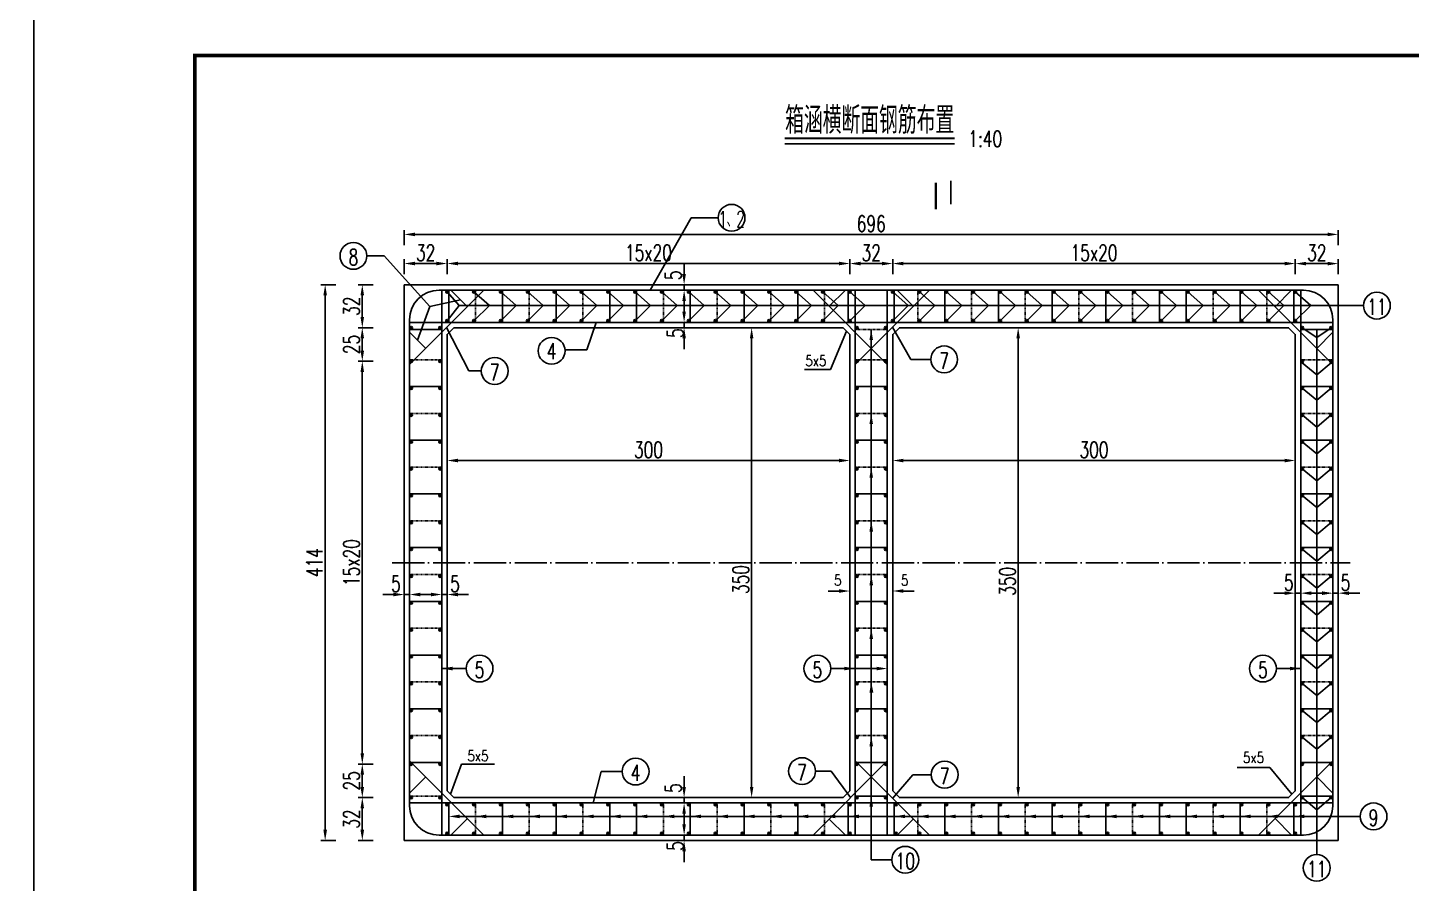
# Model space of a CAD drawing. Header units: millimetres. Extents: x -475 to 1205, y -1212 to 867.
# Drawn here: x 363.7 to 621.5, y 405.8 to 565.1 of the extents above; entities that cross this region are included whole.
import ezdxf
from ezdxf.enums import TextEntityAlignment as Align

# ---------------------------------------------------------------- set-up
doc = ezdxf.new("R2010")
doc.units = ezdxf.units.MM
doc.header["$LTSCALE"] = 0.25
doc.header["$PDMODE"] = 32
doc.header["$PDSIZE"] = 0.5
doc.linetypes.add('ACAD_ISO04W100', pattern=[30, 24, -3, 0, -3])
doc.linetypes.add('HIDDEN', pattern=[0.375, 0.25, -0.125])
for name, color, linetype in [('0_RED', 6, 'Continuous'), ('DIMENSION', 4, 'Continuous'), ('GANG_JIN', 6, 'Continuous'), ('中心线', 7, 'ACAD_ISO04W100'), ('图框', 7, 'Continuous'), ('文字', 7, 'Continuous'), ('标注', 4, 'Continuous'), ('钢筋', 6, 'Continuous')]:
    doc.layers.add(name, color=color, linetype=linetype)
doc.styles.get("Standard").update_dxf_attribs({"font": 'simplex1.shx', "width": 0.7, "bigfont": 'hztxt.shx'})
doc.styles.add('text', font='romans__.shx', dxfattribs={"width": 0.8, "bigfont": 'hztxt.shx'})
doc.dimstyles.new('STANDARD-40', dxfattribs={"dimscale": 0, "dimtxt": 3, "dimasz": 2, "dimexe": 0.8, "dimexo": 1, "dimgap": 0.5, "dimtad": 1, "dimdec": 0, "dimlfac": 4, "dimzin": 9, "dimdsep": 46, "dimtxsty": 'Standard', "dimcen": 0.5, "dimclrd": 256, "dimclre": 256, "dimclrt": 7, "dimadec": 0, "dimazin": 2, "dimtfac": 1, "dimtdec": 0, "dimtix": 1, "dimtmove": 2, "dimatfit": 3, "dimfxl": 0, "dimtolj": 1, "dimtzin": 0, "dimlwd": -1, "dimlwe": -1, "dimarcsym": 0})

# ---------------------------------------------------------------- blocks, each defined once
blk = doc.blocks.new('DIM')
blk.add_lwpolyline([(-1, -0.1, 0.2, 0, 0), (0, 0, 0, 0, 0)], format="xyseb")
blk = doc.blocks.new('*D312')
at = {"layer": 'Defpoints', "color": 0}
for p in [(516.85, 484.49), (441.85, 480.53), (516.85, 480.53)]:
    blk.add_point(p, dxfattribs=at)
at = {"layer": '标注'}
for p, q in [((441.85, 482.49), (441.85, 485.29)), ((516.85, 482.49), (516.85, 485.29)), ((443.85, 484.49), (514.85, 484.49))]:
    blk.add_line(p, q, dxfattribs=at)
for points in [[(443.85, 484.82), (443.85, 484.15), (441.85, 484.49)], [(514.85, 484.82), (514.85, 484.15), (516.85, 484.49)]]:
    blk.add_solid(points, dxfattribs=at)
at = {"layer": '标注', "color": 7, "insert": (479.35, 486.49), "char_height": 3, "attachment_point": 5}
blk.add_mtext('\\A1;300', dxfattribs=at)
blk = doc.blocks.new('*D313')
at = {"layer": 'Defpoints', "color": 0}
for p in [(500.81, 509.22), (498.57, 421.72), (500.81, 421.72)]:
    blk.add_point(p, dxfattribs=at)
at = {"layer": '标注'}
for p, q in [((499.81, 509.22), (497.77, 509.22)), ((498.57, 507.22), (498.57, 423.72)), ((499.81, 421.72), (497.77, 421.72))]:
    blk.add_line(p, q, dxfattribs=at)
for points in [[(498.24, 507.22), (498.9, 507.22), (498.57, 509.22)], [(498.24, 423.72), (498.9, 423.72), (498.57, 421.72)]]:
    blk.add_solid(points, dxfattribs=at)
at = {"layer": '标注', "color": 7, "insert": (496.57, 462.32), "char_height": 3, "attachment_point": 5, "rotation": 90}
blk.add_mtext('\\A1;350', dxfattribs=at)
blk = doc.blocks.new('*D314')
at = {"layer": 'Defpoints', "color": 0}
for p in [(433.85, 521.17), (433.85, 499.92), (441.85, 499.92)]:
    blk.add_point(p, dxfattribs=at)
at = {"layer": '标注'}
for p, q in [((433.85, 519.17), (433.85, 521.97)), ((439.85, 521.17), (435.85, 521.17)), ((441.85, 519.17), (441.85, 521.97))]:
    blk.add_line(p, q, dxfattribs=at)
for points in [[(435.85, 521.51), (435.85, 520.84), (433.85, 521.17)], [(439.85, 521.51), (439.85, 520.84), (441.85, 521.17)]]:
    blk.add_solid(points, dxfattribs=at)
at = {"layer": '标注', "color": 7, "insert": (437.85, 523.17), "char_height": 3, "attachment_point": 5}
blk.add_mtext('\\A1;32', dxfattribs=at)
blk = doc.blocks.new('*D315')
at = {"layer": 'Defpoints', "color": 0}
for p in [(516.85, 521.17), (441.85, 499.42), (516.85, 499.42)]:
    blk.add_point(p, dxfattribs=at)
at = {"layer": '标注'}
for p, q in [((441.85, 519.17), (441.85, 521.97)), ((443.85, 521.17), (514.85, 521.17)), ((516.85, 519.17), (516.85, 521.97))]:
    blk.add_line(p, q, dxfattribs=at)
for points in [[(443.85, 521.51), (443.85, 520.84), (441.85, 521.17)], [(514.85, 521.51), (514.85, 520.84), (516.85, 521.17)]]:
    blk.add_solid(points, dxfattribs=at)
at = {"layer": '标注', "color": 7, "insert": (479.35, 523.17), "char_height": 3, "attachment_point": 5}
blk.add_mtext('\\A1;15x20', dxfattribs=at)
blk = doc.blocks.new('*D316')
at = {"layer": 'Defpoints', "color": 0}
for p in [(524.85, 521.17), (516.85, 496.52), (524.85, 496.52)]:
    blk.add_point(p, dxfattribs=at)
at = {"layer": '标注'}
for p, q in [((516.85, 519.17), (516.85, 521.97)), ((518.85, 521.17), (522.85, 521.17)), ((524.85, 519.17), (524.85, 521.97))]:
    blk.add_line(p, q, dxfattribs=at)
for points in [[(518.85, 521.5), (518.85, 520.83), (516.85, 521.17)], [(522.85, 521.5), (522.85, 520.83), (524.85, 521.17)]]:
    blk.add_solid(points, dxfattribs=at)
at = {"layer": '标注', "color": 7, "insert": (520.85, 523.17), "char_height": 3, "attachment_point": 5}
blk.add_mtext('\\A1;32', dxfattribs=at)
blk = doc.blocks.new('*D317')
at = {"layer": 'Defpoints', "color": 0}
for p in [(599.85, 521.17), (524.85, 494.54), (599.85, 494.54)]:
    blk.add_point(p, dxfattribs=at)
at = {"layer": '标注'}
for p, q in [((524.85, 519.17), (524.85, 521.97)), ((526.85, 521.17), (597.85, 521.17)), ((599.85, 519.17), (599.85, 521.97))]:
    blk.add_line(p, q, dxfattribs=at)
for points in [[(526.85, 521.5), (526.85, 520.83), (524.85, 521.17)], [(597.85, 521.5), (597.85, 520.83), (599.85, 521.17)]]:
    blk.add_solid(points, dxfattribs=at)
at = {"layer": '标注', "color": 7, "insert": (562.35, 523.17), "char_height": 3, "attachment_point": 5}
blk.add_mtext('\\A1;15x20', dxfattribs=at)
blk = doc.blocks.new('*D318')
at = {"layer": 'Defpoints', "color": 0}
for p in [(607.85, 521.16), (599.85, 494.07), (607.85, 494.07)]:
    blk.add_point(p, dxfattribs=at)
at = {"layer": '标注'}
for p, q in [((599.85, 519.16), (599.85, 521.96)), ((601.85, 521.16), (605.85, 521.16)), ((607.85, 519.16), (607.85, 521.96))]:
    blk.add_line(p, q, dxfattribs=at)
for points in [[(601.85, 521.49), (601.85, 520.82), (599.85, 521.16)], [(605.85, 521.49), (605.85, 520.82), (607.85, 521.16)]]:
    blk.add_solid(points, dxfattribs=at)
at = {"layer": '标注', "color": 7, "insert": (603.85, 523.16), "char_height": 3, "attachment_point": 5}
blk.add_mtext('\\A1;32', dxfattribs=at)
blk = doc.blocks.new('*D319')
at = {"layer": 'Defpoints', "color": 0}
for p in [(433.85, 526.59), (433.85, 510.64), (607.85, 510.64)]:
    blk.add_point(p, dxfattribs=at)
at = {"layer": '标注'}
for p, q in [((433.85, 524.59), (433.85, 527.39)), ((605.85, 526.59), (435.85, 526.59)), ((607.85, 524.59), (607.85, 527.39))]:
    blk.add_line(p, q, dxfattribs=at)
for points in [[(435.85, 526.93), (435.85, 526.26), (433.85, 526.59)], [(605.85, 526.93), (605.85, 526.26), (607.85, 526.59)]]:
    blk.add_solid(points, dxfattribs=at)
at = {"layer": '标注', "color": 7, "insert": (520.85, 528.59), "char_height": 3, "attachment_point": 5}
blk.add_mtext('\\A1;696', dxfattribs=at)
blk = doc.blocks.new('*D320')
at = {"layer": 'Defpoints', "color": 0}
for p in [(452.43, 517.22), (426.04, 509.22), (452.43, 509.22)]:
    blk.add_point(p, dxfattribs=at)
at = {"layer": '标注'}
for p, q in [((428.04, 517.22), (425.24, 517.22)), ((426.04, 515.22), (426.04, 511.22)), ((428.04, 509.22), (425.24, 509.22))]:
    blk.add_line(p, q, dxfattribs=at)
for points in [[(425.7, 515.22), (426.37, 515.22), (426.04, 517.22)], [(425.7, 511.22), (426.37, 511.22), (426.04, 509.22)]]:
    blk.add_solid(points, dxfattribs=at)
at = {"layer": '标注', "color": 7, "insert": (424.04, 513.22), "char_height": 3, "attachment_point": 5, "rotation": 90}
blk.add_mtext('\\A1;32', dxfattribs=at)
blk = doc.blocks.new('*D321')
at = {"layer": 'Defpoints', "color": 0}
for p in [(440.55, 502.97), (426.04, 427.97), (440.55, 427.97)]:
    blk.add_point(p, dxfattribs=at)
at = {"layer": '标注'}
for p, q in [((428.04, 502.97), (425.24, 502.97)), ((426.04, 500.97), (426.04, 429.97)), ((428.04, 427.97), (425.24, 427.97))]:
    blk.add_line(p, q, dxfattribs=at)
for points in [[(425.7, 500.97), (426.37, 500.97), (426.04, 502.97)], [(425.7, 429.97), (426.37, 429.97), (426.04, 427.97)]]:
    blk.add_solid(points, dxfattribs=at)
at = {"layer": '标注', "color": 7, "insert": (424.04, 465.47), "char_height": 3, "attachment_point": 5, "rotation": 90}
blk.add_mtext('\\A1;15x20', dxfattribs=at)
blk = doc.blocks.new('*D322')
at = {"layer": 'Defpoints', "color": 0}
for p in [(456.48, 421.72), (426.04, 413.72), (456.48, 413.72)]:
    blk.add_point(p, dxfattribs=at)
at = {"layer": '标注'}
for p, q in [((428.04, 421.72), (425.24, 421.72)), ((426.04, 419.72), (426.04, 415.72)), ((428.04, 413.72), (425.24, 413.72))]:
    blk.add_line(p, q, dxfattribs=at)
for points in [[(425.7, 419.72), (426.37, 419.72), (426.04, 421.72)], [(425.7, 415.72), (426.37, 415.72), (426.04, 413.72)]]:
    blk.add_solid(points, dxfattribs=at)
at = {"layer": '标注', "color": 7, "insert": (424.04, 417.72), "char_height": 3, "attachment_point": 5, "rotation": 90}
blk.add_mtext('\\A1;32', dxfattribs=at)
blk = doc.blocks.new('*D323')
at = {"layer": 'Defpoints', "color": 0}
for p in [(452.73, 517.22), (419.12, 413.72), (452.73, 413.72)]:
    blk.add_point(p, dxfattribs=at)
at = {"layer": '标注'}
for p, q in [((421.12, 517.22), (418.32, 517.22)), ((419.12, 515.22), (419.12, 415.72)), ((421.12, 413.72), (418.32, 413.72))]:
    blk.add_line(p, q, dxfattribs=at)
for points in [[(418.79, 515.22), (419.46, 515.22), (419.12, 517.22)], [(418.79, 415.72), (419.46, 415.72), (419.12, 413.72)]]:
    blk.add_solid(points, dxfattribs=at)
at = {"layer": '标注', "color": 7, "insert": (417.12, 465.47), "char_height": 3, "attachment_point": 5, "rotation": 90}
blk.add_mtext('\\A1;414', dxfattribs=at)
blk = doc.blocks.new('*D298')
at = {"layer": 'Defpoints', "color": 0}
for p in [(524.85, 484.49), (524.85, 478.32), (599.85, 478.32)]:
    blk.add_point(p, dxfattribs=at)
at = {"layer": '标注'}
for p, q in [((524.85, 482.49), (524.85, 485.29)), ((599.85, 482.49), (599.85, 485.29)), ((597.85, 484.49), (526.85, 484.49))]:
    blk.add_line(p, q, dxfattribs=at)
for points in [[(526.85, 484.82), (526.85, 484.15), (524.85, 484.49)], [(597.85, 484.82), (597.85, 484.15), (599.85, 484.49)]]:
    blk.add_solid(points, dxfattribs=at)
at = {"layer": '标注', "color": 7, "insert": (562.35, 486.49), "char_height": 3, "attachment_point": 5}
blk.add_mtext('\\A1;300', dxfattribs=at)
blk = doc.blocks.new('*D299')
at = {"layer": 'Defpoints', "color": 0}
for p in [(545.99, 509.22), (545.99, 421.72), (548.22, 421.72)]:
    blk.add_point(p, dxfattribs=at)
at = {"layer": '标注'}
for p, q in [((546.99, 509.22), (549.02, 509.22)), ((548.22, 507.22), (548.22, 423.72)), ((546.99, 421.72), (549.02, 421.72))]:
    blk.add_line(p, q, dxfattribs=at)
for points in [[(547.89, 507.22), (548.56, 507.22), (548.22, 509.22)], [(547.89, 423.72), (548.56, 423.72), (548.22, 421.72)]]:
    blk.add_solid(points, dxfattribs=at)
at = {"layer": '标注', "color": 7, "insert": (546.22, 462), "char_height": 3, "attachment_point": 5, "rotation": 90}
blk.add_mtext('\\A1;350', dxfattribs=at)
blk = doc.blocks.new('A$C51EB6E2B')
at = {"layer": 'GANG_JIN'}
for p, q in [((-6.84, 8.25), (7, -5.59)), ((-0.81, 8.25), (-3.82, 5.24)), ((14.84, 8.25), (1, -5.59)), ((8.81, 8.25), (11.82, 5.24))]:
    blk.add_line(p, q, dxfattribs=at)
blk = doc.blocks.new('A$C4AC071CF')
at = {"layer": 'GANG_JIN'}
for p, q in [((14.84, 1), (1, 14.84)), ((1, 8.84), (4, 11.84)), ((8.68, 1), (11.76, 4.08))]:
    blk.add_line(p, q, dxfattribs=at)
blk = doc.blocks.new('A$C568F3C3D')
at = {"layer": 'GANG_JIN'}
for p, q in [((7, 5.59), (-6.84, -8.25)), ((1, 5.59), (14.84, -8.25)), ((-0.81, -8.25), (-3.82, -5.24)), ((8.81, -8.25), (11.82, -5.24))]:
    blk.add_line(p, q, dxfattribs=at)
blk = doc.blocks.new('*D335')
at = {"layer": 'Defpoints', "color": 0}
for p in [(435.15, 509.22), (426.04, 502.97), (440.55, 502.97)]:
    blk.add_point(p, dxfattribs=at)
at = {"layer": '标注'}
for p, q in [((428.04, 509.22), (425.24, 509.22)), ((426.04, 507.22), (426.04, 504.97)), ((428.04, 502.97), (425.24, 502.97))]:
    blk.add_line(p, q, dxfattribs=at)
for points in [[(425.7, 507.22), (426.37, 507.22), (426.04, 509.22)], [(425.7, 504.97), (426.37, 504.97), (426.04, 502.97)]]:
    blk.add_solid(points, dxfattribs=at)
at = {"layer": '标注', "color": 7, "insert": (424.04, 506.09), "char_height": 3, "attachment_point": 5, "rotation": 90}
blk.add_mtext('\\A1;25', dxfattribs=at)
blk = doc.blocks.new('*D336')
at = {"layer": 'Defpoints', "color": 0}
for p in [(435.15, 427.97), (426.04, 421.72), (435.15, 421.72)]:
    blk.add_point(p, dxfattribs=at)
at = {"layer": '标注'}
for p, q in [((428.04, 427.97), (425.24, 427.97)), ((426.04, 425.97), (426.04, 423.72)), ((428.04, 421.72), (425.24, 421.72))]:
    blk.add_line(p, q, dxfattribs=at)
for points in [[(425.7, 425.97), (426.37, 425.97), (426.04, 427.97)], [(425.7, 423.72), (426.37, 423.72), (426.04, 421.72)]]:
    blk.add_solid(points, dxfattribs=at)
at = {"layer": '标注', "color": 7, "insert": (424.04, 424.84), "char_height": 3, "attachment_point": 5, "rotation": 90}
blk.add_mtext('\\A1;25', dxfattribs=at)
blk = doc.blocks.new('A$C4E7F3517')
at = {"layer": 'GANG_JIN'}
blk.add_line((8.68, -1), (11.76, -4.08), dxfattribs=at)
at = {"layer": '钢筋'}
for p, q in [((1, -14.84), (14.84, -1)), ((1, -8.84), (4, -11.84))]:
    blk.add_line(p, q, dxfattribs=at)
blk = doc.blocks.new('series')
at = {"width": 0.75}
for tag, height, p in [('页码', 4, (-35, -19)), ('图名', 5, (-220, -282)), ('图号', 5, (-20, -282))]:
    blk.add_attdef(tag, text='', height=height, dxfattribs=at).set_placement(p, align=Align.MIDDLE_CENTER)
blk = doc.blocks.new('*D693')
at = {"layer": 'Defpoints', "color": 0}
for p in [(485.99, 516.22), (487.05, 517.22), (487.05, 516.22)]:
    blk.add_point(p, dxfattribs=at)
at = {"layer": '标注'}
for p, q in [((485.99, 519.22), (485.99, 521.22)), ((486.05, 517.22), (485.19, 517.22)), ((486.05, 516.22), (485.19, 516.22)), ((485.99, 517.22), (485.99, 516.22)), ((485.99, 514.22), (485.99, 512.22))]:
    blk.add_line(p, q, dxfattribs=at)
for points in [[(485.66, 519.22), (486.32, 519.22), (485.99, 517.22)], [(485.66, 514.22), (486.32, 514.22), (485.99, 516.22)]]:
    blk.add_solid(points, dxfattribs=at)
at = {"layer": '标注', "color": 7, "insert": (483.99, 518.97), "char_height": 3, "attachment_point": 5, "rotation": 90}
blk.add_mtext('\\A1;5', dxfattribs=at)
blk = doc.blocks.new('*D694')
at = {"layer": 'Defpoints', "color": 0}
for p in [(485.99, 509.22), (487.05, 509.22), (487.82, 510.22)]:
    blk.add_point(p, dxfattribs=at)
at = {"layer": '标注'}
for p, q in [((485.99, 512.22), (485.99, 514.22)), ((486.82, 510.22), (485.19, 510.22)), ((486.05, 509.22), (485.19, 509.22)), ((485.99, 510.22), (485.99, 509.22)), ((485.99, 507.22), (485.99, 505.22))]:
    blk.add_line(p, q, dxfattribs=at)
for points in [[(485.66, 512.22), (486.32, 512.22), (485.99, 510.22)], [(485.66, 507.22), (486.32, 507.22), (485.99, 509.22)]]:
    blk.add_solid(points, dxfattribs=at)
at = {"layer": '标注', "color": 7, "insert": (484.36, 508.2), "char_height": 3, "attachment_point": 5, "rotation": 90}
blk.add_mtext('\\A1;5', dxfattribs=at)
blk = doc.blocks.new('*D697')
at = {"layer": 'Defpoints', "color": 0}
for p in [(433.85, 459.77), (433.85, 459.53), (434.85, 459.77)]:
    blk.add_point(p, dxfattribs=at)
at = {"layer": '标注'}
for p, q in [((431.85, 459.53), (429.85, 459.53)), ((433.85, 459.53), (433.85, 458.73)), ((434.85, 459.53), (433.85, 459.53)), ((434.85, 459.53), (434.85, 458.73)), ((436.85, 459.53), (438.85, 459.53))]:
    blk.add_line(p, q, dxfattribs=at)
for points in [[(431.85, 459.87), (431.85, 459.2), (433.85, 459.53)], [(436.85, 459.87), (436.85, 459.2), (434.85, 459.53)]]:
    blk.add_solid(points, dxfattribs=at)
at = {"layer": '标注', "color": 7, "insert": (432.3, 461.53), "char_height": 3, "attachment_point": 5}
blk.add_mtext('\\A1;5', dxfattribs=at)
blk = doc.blocks.new('*D698')
at = {"layer": 'Defpoints', "color": 0}
for p in [(440.85, 459.53), (441.85, 459.53), (441.85, 459.53)]:
    blk.add_point(p, dxfattribs=at)
at = {"layer": '标注'}
for p, q in [((438.85, 459.53), (436.85, 459.53)), ((440.85, 459.53), (440.85, 460.33)), ((440.85, 459.53), (441.85, 459.53)), ((441.85, 459.53), (441.85, 460.33)), ((443.85, 459.53), (445.85, 459.53))]:
    blk.add_line(p, q, dxfattribs=at)
for points in [[(438.85, 459.87), (438.85, 459.2), (440.85, 459.53)], [(443.85, 459.87), (443.85, 459.2), (441.85, 459.53)]]:
    blk.add_solid(points, dxfattribs=at)
at = {"layer": '标注', "color": 7, "insert": (443.3, 461.53), "char_height": 3, "attachment_point": 5}
blk.add_mtext('\\A1;5', dxfattribs=at)
blk = doc.blocks.new('*D699')
at = {"layer": 'Defpoints', "color": 0}
for p in [(599.85, 459.79), (599.85, 459.53), (600.85, 459.53)]:
    blk.add_point(p, dxfattribs=at)
at = {"layer": '标注'}
for p, q in [((597.85, 459.79), (595.85, 459.79)), ((599.85, 459.79), (599.85, 460.59)), ((600.85, 459.79), (599.85, 459.79)), ((600.85, 459.79), (600.85, 460.59)), ((602.85, 459.79), (604.85, 459.79))]:
    blk.add_line(p, q, dxfattribs=at)
for points in [[(597.85, 460.12), (597.85, 459.45), (599.85, 459.79)], [(602.85, 460.12), (602.85, 459.45), (600.85, 459.79)]]:
    blk.add_solid(points, dxfattribs=at)
at = {"layer": '标注', "color": 7, "insert": (598.63, 461.79), "char_height": 3, "attachment_point": 5}
blk.add_mtext('\\A1;5', dxfattribs=at)
blk = doc.blocks.new('*D700')
at = {"layer": 'Defpoints', "color": 0}
for p in [(606.85, 459.79), (607.85, 459.79), (607.85, 459.79)]:
    blk.add_point(p, dxfattribs=at)
at = {"layer": '标注'}
for p, q in [((604.85, 459.79), (602.85, 459.79)), ((606.85, 459.79), (606.85, 460.59)), ((606.85, 459.79), (607.85, 459.79)), ((607.85, 459.79), (607.85, 460.59)), ((609.85, 459.79), (611.85, 459.79))]:
    blk.add_line(p, q, dxfattribs=at)
for points in [[(604.85, 460.12), (604.85, 459.45), (606.85, 459.79)], [(609.85, 460.12), (609.85, 459.45), (607.85, 459.79)]]:
    blk.add_solid(points, dxfattribs=at)
at = {"layer": '标注', "color": 7, "insert": (609.2, 461.79), "char_height": 3, "attachment_point": 5}
blk.add_mtext('\\A1;5', dxfattribs=at)
blk = doc.blocks.new('*D695')
at = {"layer": 'Defpoints', "color": 0}
for p in [(485.99, 420.72), (487.05, 421.72), (487.05, 420.72)]:
    blk.add_point(p, dxfattribs=at)
at = {"layer": '标注'}
for p, q in [((485.99, 423.72), (485.99, 425.72)), ((486.05, 421.72), (485.19, 421.72)), ((486.05, 420.72), (485.19, 420.72)), ((485.99, 421.72), (485.99, 420.72)), ((485.99, 418.72), (485.99, 416.72))]:
    blk.add_line(p, q, dxfattribs=at)
for points in [[(485.66, 423.72), (486.32, 423.72), (485.99, 421.72)], [(485.66, 418.72), (486.32, 418.72), (485.99, 420.72)]]:
    blk.add_solid(points, dxfattribs=at)
at = {"layer": '标注', "color": 7, "insert": (483.99, 423.47), "char_height": 3, "attachment_point": 5, "rotation": 90}
blk.add_mtext('\\A1;5', dxfattribs=at)
blk = doc.blocks.new('*D696')
at = {"layer": 'Defpoints', "color": 0}
for p in [(485.99, 413.72), (487.05, 413.72), (487.82, 414.72)]:
    blk.add_point(p, dxfattribs=at)
at = {"layer": '标注'}
for p, q in [((485.99, 416.72), (485.99, 418.72)), ((486.82, 414.72), (485.19, 414.72)), ((486.05, 413.72), (485.19, 413.72)), ((485.99, 414.72), (485.99, 413.72)), ((485.99, 411.72), (485.99, 409.72))]:
    blk.add_line(p, q, dxfattribs=at)
for points in [[(485.66, 416.72), (486.32, 416.72), (485.99, 414.72)], [(485.66, 411.72), (486.32, 411.72), (485.99, 413.72)]]:
    blk.add_solid(points, dxfattribs=at)
at = {"layer": '标注', "color": 7, "insert": (484.36, 412.7), "char_height": 3, "attachment_point": 5, "rotation": 90}
blk.add_mtext('\\A1;5', dxfattribs=at)
blk = doc.blocks.new('123')
at = {"layer": '图框', "color": 2}
blk.add_lwpolyline([(370.03, 635.68), (370.03, 932.68), (-49.97, 932.68), (-49.97, 635.68)], close=True, dxfattribs=at)

msp = doc.modelspace()

# ---------------------------------------------------------------- linework, layer by layer
for p, q in [((433.847, 517.217), (607.847, 517.217)), ((433.847, 413.717), (433.847, 517.217)), ((607.847, 517.217), (607.847, 413.717)), ((607.847, 413.717), (433.847, 413.717))]:
    msp.add_line(p, q)
at = {"const_width": 0.7}
msp.add_lwpolyline([(774.834, 559.915), (394.834, 559.915), (394.834, 282.915), (774.834, 282.915), (774.834, 559.915)], dxfattribs=at)
for points in [[(441.847, 422.967), (441.847, 507.967), (443.097, 509.217), (515.597, 509.217), (516.847, 507.967), (516.847, 422.967), (515.597, 421.717), (443.097, 421.717)], [(524.847, 422.967), (524.847, 507.967), (526.097, 509.217), (598.597, 509.217), (599.847, 507.967), (599.847, 422.967), (598.597, 421.717), (526.097, 421.717)]]:
    msp.add_lwpolyline(points, close=True)
at = {"layer": '0_RED'}
for p in [(441.847, 515.917), (446.847, 515.917), (451.847, 515.917), (456.847, 515.917), (461.847, 515.917), (466.847, 515.917), (471.847, 515.917), (476.847, 515.917), (476.847, 515.917), (481.847, 515.917), (486.847, 515.917), (491.847, 515.917), (496.847, 515.917), (501.847, 515.917), (506.847, 515.917), (511.847, 515.917), (516.847, 515.917), (524.847, 515.917), (529.847, 515.917), (534.847, 515.917), (539.847, 515.917), (544.847, 515.917), (549.847, 515.917), (554.847, 515.917), (559.847, 515.917), (564.847, 515.917), (569.847, 515.917), (574.847, 515.917), (579.847, 515.917), (579.847, 515.917), (584.847, 515.917), (589.847, 515.917), (594.847, 515.917), (599.847, 515.917), (441.847, 510.517), (446.847, 510.517), (451.847, 510.517), (456.847, 510.517), (461.847, 510.517), (466.847, 510.517), (471.847, 510.517), (476.847, 510.517), (476.847, 510.517), (481.847, 510.517), (486.847, 510.517), (491.847, 510.517), (496.847, 510.517), (501.847, 510.517), (506.847, 510.517), (511.847, 510.517), (516.847, 510.517), (524.847, 510.517), (529.847, 510.517), (534.847, 510.517), (539.847, 510.517), (544.847, 510.517), (549.847, 510.517), (554.847, 510.517), (559.847, 510.517), (564.847, 510.517), (569.847, 510.517), (574.847, 510.517), (579.847, 510.517), (579.847, 510.517), (584.847, 510.517), (589.847, 510.517), (594.847, 510.517), (599.847, 510.517), (435.147, 509.217), (440.547, 509.217), (518.147, 509.217), (523.547, 509.217), (601.147, 509.217), (606.547, 509.217), (435.147, 502.967), (440.547, 502.967), (518.147, 502.967), (523.547, 502.967), (601.147, 502.967), (606.547, 502.967), (435.147, 497.967), (440.547, 497.967), (518.147, 497.967), (523.547, 497.967), (601.147, 497.967), (606.547, 497.967), (435.147, 492.967), (440.547, 492.967), (518.147, 492.967), (523.547, 492.967), (601.147, 492.967), (606.547, 492.967), (435.147, 487.967), (440.547, 487.967), (518.147, 487.967), (523.547, 487.967), (601.147, 487.967), (606.547, 487.967), (435.147, 482.967), (440.547, 482.967), (518.147, 482.967), (523.547, 482.967), (601.147, 482.967), (606.547, 482.967), (435.147, 477.967), (440.547, 477.967), (518.147, 477.967), (523.547, 477.967), (601.147, 477.967), (606.547, 477.967), (435.147, 472.967), (440.547, 472.967), (518.147, 472.967), (523.547, 472.967), (601.147, 472.967), (606.547, 472.967), (435.147, 467.967), (440.547, 467.967), (518.147, 467.967), (523.547, 467.967), (601.147, 467.967), (606.547, 467.967), (435.147, 462.967), (440.547, 462.967), (518.147, 462.967), (523.547, 462.967), (601.147, 462.967), (606.547, 462.967), (435.147, 457.967), (440.547, 457.967), (518.147, 457.967), (523.547, 457.967), (601.147, 457.967), (606.547, 457.967), (435.147, 452.967), (440.547, 452.967), (518.147, 452.967), (523.547, 452.967), (601.147, 452.967), (606.547, 452.967), (435.147, 447.967), (440.547, 447.967), (518.147, 447.967), (523.547, 447.967), (601.147, 447.967), (606.547, 447.967), (435.147, 442.967), (440.547, 442.967), (518.147, 442.967), (523.547, 442.967), (601.147, 442.967), (606.547, 442.967), (435.147, 437.967), (440.547, 437.967), (518.147, 437.967), (523.547, 437.967), (601.147, 437.967), (606.547, 437.967), (435.147, 432.967), (440.547, 432.967), (518.147, 432.967), (523.547, 432.967), (601.147, 432.967), (606.547, 432.967), (435.147, 427.967), (440.547, 427.967), (518.147, 427.967), (523.547, 427.967), (601.147, 427.967), (606.547, 427.967), (435.147, 421.717), (435.147, 421.717), (440.547, 421.717), (440.547, 421.717), (441.847, 420.417), (446.847, 420.417), (451.847, 420.417), (456.847, 420.417), (461.847, 420.417), (466.847, 420.417), (471.847, 420.417), (476.847, 420.417), (476.847, 420.417), (481.847, 420.417), (486.847, 420.417), (491.847, 420.417), (496.847, 420.417), (501.847, 420.417), (506.847, 420.417), (511.847, 420.417), (516.847, 420.417), (518.147, 421.717), (518.147, 421.717), (523.547, 421.717), (523.547, 421.717), (525.447, 420.417), (529.847, 420.417), (534.847, 420.417), (539.847, 420.417), (544.847, 420.417), (549.847, 420.417), (554.847, 420.417), (559.847, 420.417), (564.847, 420.417), (569.847, 420.417), (574.847, 420.417), (579.847, 420.417), (579.847, 420.417), (584.847, 420.417), (589.847, 420.417), (594.847, 420.417), (599.847, 420.417), (601.147, 421.717), (601.147, 421.717), (606.547, 421.717), (606.547, 421.717), (441.847, 415.017), (446.847, 415.017), (451.847, 415.017), (456.847, 415.017), (461.847, 415.017), (466.847, 415.017), (471.847, 415.017), (476.847, 415.017), (476.847, 415.017), (481.847, 415.017), (486.847, 415.017), (491.847, 415.017), (496.847, 415.017), (501.847, 415.017), (506.847, 415.017), (511.847, 415.017), (516.847, 415.017), (525.447, 415.017), (529.847, 415.017), (534.847, 415.017), (539.847, 415.017), (544.847, 415.017), (549.847, 415.017), (554.847, 415.017), (559.847, 415.017), (564.847, 415.017), (569.847, 415.017), (574.847, 415.017), (579.847, 415.017), (579.847, 415.017), (584.847, 415.017), (589.847, 415.017), (594.847, 415.017), (599.847, 415.017)]:
    msp.add_point(p, dxfattribs=at)
at = {"layer": 'DIMENSION'}
for p, q in [((479.647, 516.217), (487.333, 529.687)), ((487.333, 529.687), (492.33, 529.687)), ((430.143, 522.602), (426.886, 522.602)), ((438.629, 513.14), (430.143, 522.602)), ((441.847, 515.917), (444.059, 513.342)), ((446.847, 515.917), (449.712, 513.342)), ((451.847, 515.917), (454.712, 513.342)), ((456.847, 515.917), (459.712, 513.342)), ((461.847, 515.917), (464.712, 513.342)), ((466.847, 515.917), (469.712, 513.342)), ((471.847, 515.917), (474.712, 513.342)), ((476.847, 515.917), (479.712, 513.342)), ((481.847, 515.917), (484.712, 513.342)), ((486.847, 515.917), (489.712, 513.342)), ((491.847, 515.917), (494.712, 513.342)), ((496.847, 515.917), (499.712, 513.342)), ((501.847, 515.917), (504.712, 513.342)), ((506.847, 515.917), (509.712, 513.342)), ((511.847, 515.917), (514.712, 513.342)), ((516.847, 515.917), (519.712, 513.342)), ((524.847, 515.917), (527.712, 513.342)), ((529.847, 515.917), (532.712, 513.342)), ((534.847, 515.917), (537.712, 513.342)), ((539.847, 515.917), (542.712, 513.342)), ((544.847, 515.917), (547.712, 513.342)), ((549.847, 515.917), (552.712, 513.342)), ((554.847, 515.917), (557.712, 513.342)), ((559.847, 515.917), (562.712, 513.342)), ((564.847, 515.917), (567.712, 513.342)), ((569.847, 515.917), (572.712, 513.342)), ((574.847, 515.917), (577.712, 513.342)), ((579.847, 515.917), (582.712, 513.342)), ((584.847, 515.917), (587.712, 513.342)), ((589.847, 515.917), (592.712, 513.342)), ((594.847, 515.917), (597.712, 513.342)), ((599.847, 515.917), (602.712, 513.342)), ((436.347, 506.881), (438.629, 513.14)), ((438.629, 513.14), (444.303, 514.437)), ((444.059, 513.342), (441.847, 510.517)), ((444.059, 513.342), (612.544, 513.342)), ((449.712, 513.342), (446.847, 510.517)), ((454.712, 513.342), (451.847, 510.517)), ((459.712, 513.342), (456.847, 510.517)), ((464.712, 513.342), (461.847, 510.517)), ((469.712, 513.342), (466.847, 510.517)), ((474.712, 513.342), (471.847, 510.517)), ((479.712, 513.342), (476.847, 510.517)), ((484.712, 513.342), (481.847, 510.517)), ((489.712, 513.342), (486.847, 510.517)), ((494.712, 513.342), (491.847, 510.517)), ((499.712, 513.342), (496.847, 510.517)), ((504.712, 513.342), (501.847, 510.517)), ((509.712, 513.342), (506.847, 510.517)), ((514.712, 513.342), (511.847, 510.517)), ((519.712, 513.342), (516.847, 510.517)), ((527.712, 513.342), (524.847, 510.517)), ((532.712, 513.342), (529.847, 510.517)), ((537.712, 513.342), (534.847, 510.517)), ((542.712, 513.342), (539.847, 510.517)), ((547.712, 513.342), (544.847, 510.517)), ((552.712, 513.342), (549.847, 510.517)), ((557.712, 513.342), (554.847, 510.517)), ((562.712, 513.342), (559.847, 510.517)), ((567.712, 513.342), (564.847, 510.517)), ((572.712, 513.342), (569.847, 510.517)), ((577.712, 513.342), (574.847, 510.517)), ((582.712, 513.342), (579.847, 510.517)), ((587.712, 513.342), (584.847, 510.517)), ((592.712, 513.342), (589.847, 510.517)), ((597.712, 513.342), (594.847, 510.517)), ((602.712, 513.342), (599.847, 510.517)), ((441.708, 509.242), (445.861, 501.16)), ((469.597, 510.217), (467.888, 505.103)), ((516.222, 508.592), (513.256, 501.448)), ((520.847, 508.917), (520.847, 410.139)), ((524.796, 509.33), (528.213, 503.317)), ((601.147, 509.217), (603.832, 507.406)), ((606.547, 509.217), (603.832, 507.406)), ((603.832, 508.917), (603.832, 411.139)), ((467.888, 505.103), (463.806, 505.103)), ((528.213, 503.317), (531.933, 503.317)), ((601.147, 502.667), (603.832, 500.418)), ((606.547, 502.667), (603.832, 500.418)), ((445.861, 501.16), (448.207, 501.16)), ((601.147, 497.967), (603.832, 495.718)), ((606.547, 497.967), (603.832, 495.718)), ((601.147, 492.967), (603.832, 490.718)), ((606.547, 492.967), (603.832, 490.718)), ((601.147, 487.967), (603.832, 485.718)), ((606.547, 487.967), (603.832, 485.718)), ((601.147, 482.967), (603.832, 480.718)), ((606.547, 482.967), (603.832, 480.718)), ((601.147, 477.967), (603.832, 475.718)), ((606.547, 477.967), (603.832, 475.718)), ((601.147, 472.967), (603.832, 470.718)), ((606.547, 472.967), (603.832, 470.718)), ((601.147, 467.967), (603.832, 465.718)), ((606.547, 467.967), (603.832, 465.718)), ((601.147, 462.967), (603.832, 460.718)), ((606.547, 462.967), (603.832, 460.718)), ((514.847, 460.188), (512.847, 460.188)), ((526.847, 460.188), (528.847, 460.188)), ((601.147, 457.967), (603.832, 455.718)), ((606.547, 457.967), (603.832, 455.718)), ((601.147, 452.967), (603.832, 450.718)), ((606.547, 452.967), (603.832, 450.718)), ((601.147, 447.967), (603.832, 445.718)), ((606.547, 447.967), (603.832, 445.718)), ((440.847, 445.749), (445.376, 445.749)), ((521.847, 445.749), (513.318, 445.749)), ((600.847, 445.749), (596.318, 445.749)), ((601.147, 442.967), (603.832, 440.718)), ((606.547, 442.967), (603.832, 440.718)), ((601.147, 437.967), (603.832, 435.718)), ((606.547, 437.967), (603.832, 435.718)), ((601.147, 432.967), (603.832, 430.718)), ((606.547, 432.967), (603.832, 430.718)), ((442.472, 422.342), (444.519, 427.948)), ((444.519, 427.948), (450.653, 427.948)), ((469.04, 420.717), (470.541, 426.573)), ((470.541, 426.573), (474.457, 426.573)), ((513.369, 426.647), (510.458, 426.647)), ((517.004, 421.709), (513.369, 426.647)), ((524.819, 421.581), (528.581, 425.942)), ((528.581, 425.942), (532.031, 425.942)), ((595.129, 427.305), (588.995, 427.305)), ((599.222, 422.342), (595.129, 427.305)), ((601.147, 421.717), (603.832, 419.468)), ((601.147, 421.717), (603.832, 419.468)), ((606.547, 421.717), (603.832, 419.468)), ((606.547, 421.717), (603.832, 419.468)), ((444.147, 418.217), (611.921, 418.217)), ((520.847, 410.139), (524.692, 410.139))]:
    msp.add_line(p, q, dxfattribs=at)
at = {"layer": 'GANG_JIN'}
for p, q in [((440.347, 516.217), (601.347, 516.217)), ((440.847, 414.717), (440.847, 516.217)), ((442.147, 510.217), (442.147, 516.217)), ((452.147, 510.217), (452.147, 516.217)), ((462.147, 510.217), (462.147, 516.217)), ((472.147, 510.217), (472.147, 516.217)), ((477.147, 510.217), (477.147, 516.217)), ((487.147, 510.217), (487.147, 516.217)), ((497.147, 510.217), (497.147, 516.217)), ((507.147, 510.217), (507.147, 516.217)), ((516.547, 510.217), (516.547, 516.217)), ((517.847, 516.217), (517.847, 414.717)), ((517.847, 414.717), (517.847, 516.217)), ((523.847, 414.717), (523.847, 516.217)), ((523.847, 516.217), (523.847, 414.717)), ((525.147, 510.217), (525.147, 516.217)), ((534.547, 510.217), (534.547, 516.217)), ((544.547, 510.217), (544.547, 516.217)), ((554.547, 510.217), (554.547, 516.217)), ((564.547, 510.217), (564.547, 516.217)), ((574.547, 510.217), (574.547, 516.217)), ((579.547, 510.217), (579.547, 516.217)), ((589.547, 510.217), (589.547, 516.217)), ((599.547, 510.217), (599.547, 516.217)), ((600.847, 414.717), (600.847, 516.217)), ((434.847, 420.217), (434.847, 510.717)), ((606.847, 420.217), (606.847, 510.717)), ((434.847, 510.217), (606.847, 510.217)), ((523.847, 498.267), (517.847, 498.267)), ((600.847, 498.267), (606.847, 498.267)), ((440.847, 488.267), (434.847, 488.267)), ((523.847, 488.267), (517.847, 488.267)), ((600.847, 488.267), (606.847, 488.267)), ((440.847, 478.267), (434.847, 478.267)), ((523.847, 478.267), (517.847, 478.267)), ((600.847, 478.267), (606.847, 478.267)), ((440.847, 468.267), (434.847, 468.267)), ((523.847, 468.267), (517.847, 468.267)), ((600.847, 468.267), (606.847, 468.267)), ((440.847, 458.267), (434.847, 458.267)), ((523.847, 458.267), (517.847, 458.267)), ((600.847, 458.267), (606.847, 458.267)), ((440.847, 448.267), (434.847, 448.267)), ((523.847, 448.267), (517.847, 448.267)), ((600.847, 448.267), (606.847, 448.267)), ((440.847, 438.267), (434.847, 438.267)), ((523.847, 438.267), (517.847, 438.267)), ((600.847, 438.267), (606.847, 438.267)), ((440.847, 428.267), (434.847, 428.267)), ((523.847, 428.267), (517.847, 428.267)), ((600.847, 428.267), (606.847, 428.267)), ((606.847, 420.717), (434.847, 420.717)), ((442.147, 420.717), (442.147, 414.717)), ((452.147, 420.717), (452.147, 414.717)), ((462.147, 420.717), (462.147, 414.717)), ((472.147, 420.717), (472.147, 414.717)), ((477.147, 420.717), (477.147, 414.717)), ((487.147, 420.717), (487.147, 414.717)), ((497.147, 420.717), (497.147, 414.717)), ((507.147, 420.717), (507.147, 414.717)), ((516.547, 420.717), (516.547, 414.717)), ((523.847, 422.017), (517.847, 422.017)), ((525.147, 414.717), (525.147, 420.717)), ((534.547, 420.717), (534.547, 414.717)), ((544.547, 420.717), (544.547, 414.717)), ((554.547, 420.717), (554.547, 414.717)), ((564.547, 420.717), (564.547, 414.717)), ((574.547, 420.717), (574.547, 414.717)), ((579.547, 420.717), (579.547, 414.717)), ((589.547, 420.717), (589.547, 414.717)), ((599.547, 420.717), (599.547, 414.717)), ((600.847, 422.017), (606.847, 422.017)), ((601.347, 414.717), (440.347, 414.717))]:
    msp.add_line(p, q, dxfattribs=at)
at = {"layer": 'GANG_JIN', "color": 7, "linetype": 'HIDDEN'}
for p, q in [((447.147, 510.217), (447.147, 516.217)), ((457.147, 510.217), (457.147, 516.217)), ((467.147, 510.217), (467.147, 516.217)), ((477.147, 510.217), (477.147, 516.217)), ((482.147, 510.217), (482.147, 516.217)), ((492.147, 510.217), (492.147, 516.217)), ((502.147, 510.217), (502.147, 516.217)), ((512.147, 510.217), (512.147, 516.217)), ((529.547, 510.217), (529.547, 516.217)), ((539.547, 510.217), (539.547, 516.217)), ((549.547, 510.217), (549.547, 516.217)), ((559.547, 510.217), (559.547, 516.217)), ((569.547, 510.217), (569.547, 516.217)), ((579.547, 510.217), (579.547, 516.217)), ((584.547, 510.217), (584.547, 516.217)), ((594.547, 510.217), (594.547, 516.217)), ((523.847, 508.917), (517.847, 508.917)), ((440.847, 503.267), (434.847, 503.267)), ((523.847, 503.267), (517.847, 503.267)), ((600.847, 503.267), (606.847, 503.267)), ((440.847, 493.267), (434.847, 493.267)), ((523.847, 493.267), (517.847, 493.267)), ((600.847, 493.267), (606.847, 493.267)), ((440.847, 483.267), (434.847, 483.267)), ((523.847, 483.267), (517.847, 483.267)), ((600.847, 483.267), (606.847, 483.267)), ((440.847, 473.267), (434.847, 473.267)), ((523.847, 473.267), (517.847, 473.267)), ((600.847, 473.267), (606.847, 473.267)), ((440.847, 463.267), (434.847, 463.267)), ((523.847, 463.267), (517.847, 463.267)), ((600.847, 463.267), (606.847, 463.267)), ((440.847, 453.267), (434.847, 453.267)), ((523.847, 453.267), (517.847, 453.267)), ((600.847, 453.267), (606.847, 453.267)), ((440.847, 443.267), (434.847, 443.267)), ((523.847, 443.267), (517.847, 443.267)), ((600.847, 443.267), (606.847, 443.267)), ((440.847, 433.267), (434.847, 433.267)), ((523.847, 433.267), (517.847, 433.267)), ((600.847, 433.267), (606.847, 433.267)), ((440.847, 422.017), (434.847, 422.017)), ((447.147, 420.717), (447.147, 414.717)), ((457.147, 420.717), (457.147, 414.717)), ((467.147, 420.717), (467.147, 414.717)), ((477.147, 420.717), (477.147, 414.717)), ((482.147, 420.717), (482.147, 414.717)), ((492.147, 420.717), (492.147, 414.717)), ((502.147, 420.717), (502.147, 414.717)), ((512.147, 420.717), (512.147, 414.717)), ((529.547, 420.717), (529.547, 414.717)), ((539.547, 420.717), (539.547, 414.717)), ((549.547, 420.717), (549.547, 414.717)), ((559.547, 420.717), (559.547, 414.717)), ((569.547, 420.717), (569.547, 414.717)), ((579.547, 420.717), (579.547, 414.717)), ((584.547, 420.717), (584.547, 414.717)), ((594.547, 420.717), (594.547, 414.717))]:
    msp.add_line(p, q, dxfattribs=at)
at = {"layer": 'GANG_JIN'}
for centre, start, end in [((601.347, 510.717), 0, 90), ((440.347, 420.217), 180, 270), ((601.347, 420.217), 270, 0)]:
    msp.add_arc(centre, 5.5, start, end, dxfattribs=at)
at = {"layer": '中心线'}
msp.add_line((431.628, 465.467), (610.066, 465.467), dxfattribs=at)
at = {"layer": '文字'}
msp.add_line((504.743, 543.476), (536.371, 543.476), dxfattribs=at)
at = {"layer": '文字', "const_width": 0.4}
for points in [[(504.743, 544.476), (536.371, 544.476)], [(532.89, 531.252), (532.89, 536.252)]]:
    msp.add_lwpolyline(points, dxfattribs=at)
at = {"layer": '文字'}
for centre in [(494.83, 529.687), (424.386, 522.602), (615.044, 513.342), (461.306, 504.914), (534.433, 503.317), (450.707, 501.16), (447.876, 445.749), (510.818, 445.749), (593.818, 445.749), (476.957, 426.573), (507.958, 426.647), (534.531, 425.996), (614.421, 418.217), (527.192, 410.139), (603.842, 408.639)]:
    msp.add_circle(centre, 2.5, dxfattribs=at)
at = {"layer": '标注'}
for p, q in [((477.147, 510.217), (477.147, 510.217)), ((579.547, 510.217), (579.547, 510.217)), ((513.256, 501.448), (508.444, 501.448))]:
    msp.add_line(p, q, dxfattribs=at)
for points in [[(520.514, 506.917), (520.847, 508.917), (521.18, 506.917)], [(520.514, 491.267), (520.847, 493.267), (521.18, 491.267)], [(520.514, 481.267), (520.847, 483.267), (521.18, 481.267)], [(520.514, 471.267), (520.847, 473.267), (521.18, 471.267)], [(520.514, 461.267), (520.847, 463.267), (521.18, 461.267)], [(514.847, 459.855), (516.847, 460.188), (514.847, 460.522)], [(526.847, 459.855), (524.847, 460.188), (526.847, 460.522)], [(520.514, 451.267), (520.847, 453.267), (521.18, 451.267)], [(442.847, 445.416), (440.847, 445.749), (442.847, 446.082)], [(515.847, 445.416), (517.847, 445.749), (515.847, 446.082)], [(521.847, 445.416), (523.847, 445.749), (521.847, 446.082)], [(598.847, 445.416), (600.847, 445.749), (598.847, 446.082)], [(520.514, 441.267), (520.847, 443.267), (521.18, 441.267)], [(520.514, 431.267), (520.847, 433.267), (521.18, 431.267)], [(520.514, 420.017), (520.847, 422.017), (521.18, 420.017)], [(444.147, 418.55), (442.147, 418.217), (444.147, 417.883)], [(449.147, 418.55), (447.147, 418.217), (449.147, 417.883)], [(454.147, 418.55), (452.147, 418.217), (454.147, 417.883)], [(459.147, 418.55), (457.147, 418.217), (459.147, 417.883)], [(464.147, 418.55), (462.147, 418.217), (464.147, 417.883)], [(469.147, 418.55), (467.147, 418.217), (469.147, 417.883)], [(474.147, 418.55), (472.147, 418.217), (474.147, 417.883)], [(479.147, 418.55), (477.147, 418.217), (479.147, 417.883)], [(484.147, 418.55), (482.147, 418.217), (484.147, 417.883)], [(489.147, 418.55), (487.147, 418.217), (489.147, 417.883)], [(494.147, 418.55), (492.147, 418.217), (494.147, 417.883)], [(499.147, 418.55), (497.147, 418.217), (499.147, 417.883)], [(504.147, 418.55), (502.147, 418.217), (504.147, 417.883)], [(509.147, 418.55), (507.147, 418.217), (509.147, 417.883)], [(514.147, 418.55), (512.147, 418.217), (514.147, 417.883)], [(518.547, 418.55), (516.547, 418.217), (518.547, 417.883)], [(527.147, 418.55), (525.147, 418.217), (527.147, 417.883)], [(531.547, 418.55), (529.547, 418.217), (531.547, 417.883)], [(536.547, 418.55), (534.547, 418.217), (536.547, 417.883)], [(541.547, 418.55), (539.547, 418.217), (541.547, 417.883)], [(546.547, 418.55), (544.547, 418.217), (546.547, 417.883)], [(551.547, 418.55), (549.547, 418.217), (551.547, 417.883)], [(556.547, 418.55), (554.547, 418.217), (556.547, 417.883)], [(561.547, 418.55), (559.547, 418.217), (561.547, 417.883)], [(566.547, 418.55), (564.547, 418.217), (566.547, 417.883)], [(571.547, 418.55), (569.547, 418.217), (571.547, 417.883)], [(576.547, 418.55), (574.547, 418.217), (576.547, 417.883)], [(581.547, 418.55), (579.547, 418.217), (581.547, 417.883)], [(586.547, 418.55), (584.547, 418.217), (586.547, 417.883)], [(591.547, 418.55), (589.547, 418.217), (591.547, 417.883)], [(596.547, 418.55), (594.547, 418.217), (596.547, 417.883)], [(601.547, 418.55), (599.547, 418.217), (601.547, 417.883)]]:
    msp.add_solid(points, dxfattribs=at)
at = {"layer": '钢筋'}
for p, q in [((440.847, 508.917), (434.847, 508.917)), ((600.847, 508.917), (606.847, 508.917)), ((440.847, 498.267), (434.847, 498.267))]:
    msp.add_line(p, q, dxfattribs=at)
msp.add_arc((440.347, 510.717), 5.5, 90, 180, dxfattribs=at)

# ---------------------------------------------------------------- block references
ref = msp.add_blockref('series', (784.834, 569.915))
ref.add_attrib('页码', '第  1  页    共  3  页', dxfattribs={"height": 4, "width": 0.75}).set_placement((749.834, 550.915), align=Align.MIDDLE_CENTER)
ref.add_attrib('图名', 'K1+960.8路侧箱涵涵身钢筋布置图', dxfattribs={"height": 5, "width": 0.75}).set_placement((564.834, 287.915), align=Align.MIDDLE_CENTER)
ref.add_attrib('图号', 'S4-8-12', dxfattribs={"height": 4.8, "width": 0.7}).set_placement((764.834, 287.915), align=Align.MIDDLE_CENTER)
at = {"layer": 'DIMENSION', "xscale": 2, "yscale": 2, "zscale": 2, "rotation": 90}
msp.add_blockref('DIM', (520.847, 443.267), dxfattribs=at)
at = {"layer": '标注'}
for name, p in [('123', (-5.191, -362.766)), ('123', (414.809, -362.766)), ('A$C4E7F3517', (433.847, 517.217)), ('A$C51EB6E2B', (516.847, 507.967)), ('A$C4AC071CF', (433.847, 413.717)), ('A$C568F3C3D', (516.847, 422.967))]:
    msp.add_blockref(name, p, dxfattribs=at)
at = {"layer": '标注', "xscale": -1}
for name, p in [('A$C4E7F3517', (607.847, 517.217)), ('A$C4AC071CF', (607.847, 413.717))]:
    msp.add_blockref(name, p, dxfattribs=at)

# ---------------------------------------------------------------- texts
at = {"style": 'text', "width": 0.8}
msp.add_text('5x5', height=2, dxfattribs=at).set_placement((508.594, 502.07))
at = {"layer": 'DIMENSION', "color": 7, "char_height": 2, "attachment_point": 5, "style": 'text'}
for s, insert in [('5', (514.623, 462.188)), ('5', (527.071, 462.188)), ('5x5', (447.587, 429.501)), ('5x5', (592.061, 429.174))]:
    msp.add_mtext(s, dxfattribs=dict(at, insert=insert))
at = {"layer": '文字', "width": 0.7}
msp.add_text('箱涵横断面钢筋布置', height=5, dxfattribs=at).set_placement((520.555, 548.094), align=Align.MIDDLE)
at = {"layer": '文字'}
for s, height, width, p in [('1:40', 3, 0.7, (542.086, 544.382)), ('Ⅰ', 5, 0.7, (535.662, 534.242)), ('1、2', 3, 0.6, (494.829, 529.439)), ('8', 3, 0.7, (424.385, 522.353)), ('11', 3, 0.7, (615.044, 513.093)), ('4', 3, 0.7, (461.306, 504.854)), ('7', 3, 0.7, (534.432, 503.068)), ('7', 3, 0.7, (450.706, 500.912)), ('5', 3, 0.7, (447.876, 445.501)), ('5', 3, 0.7, (510.817, 445.501)), ('5', 3, 0.7, (593.817, 445.501)), ('7', 3, 0.7, (507.958, 426.399)), ('4', 3, 0.7, (476.956, 426.324)), ('7', 3, 0.7, (534.531, 425.694)), ('9', 3, 0.7, (614.421, 417.968)), ('10', 3, 0.7, (527.191, 409.89)), ('11', 3, 0.7, (603.842, 408.39))]:
    msp.add_text(s, height=height, dxfattribs=dict(at, width=width)).set_placement(p, align=Align.MIDDLE_CENTER)

# ---------------------------------------------------------------- dimensions: what is measured, and where the dimension line sits
at = {"layer": '标注'}
for base, p1, p2, picture, middle in [((433.847, 526.593), (607.847, 510.635), (433.847, 510.635), '*D319', (520.847, 528.593)), ((433.847, 521.173), (441.847, 499.924), (433.847, 499.924), '*D314', (437.847, 523.173)), ((524.847, 521.167), (516.847, 496.518), (524.847, 496.518), '*D316', (520.847, 523.167)), ((607.847, 521.155), (599.847, 494.067), (607.847, 494.067), '*D318', (603.847, 523.155)), ((516.847, 484.485), (441.847, 480.533), (516.847, 480.533), '*D312', (479.347, 486.485))]:
    dim = msp.add_linear_dim(base=base, p1=p1, p2=p2, dimstyle='STANDARD-40', override={"dimscale": 1}, dxfattribs=at)
    dim.commit()
    dim.dimension.update_dxf_attribs({"geometry": picture, "text_midpoint": middle})
for base, p1, p2, picture, middle in [((516.847, 521.173), (441.847, 499.424), (516.847, 499.424), '*D315', (479.347, 523.173)), ((599.847, 521.167), (524.847, 494.538), (599.847, 494.538), '*D317', (562.347, 523.167))]:
    dim = msp.add_linear_dim(base=base, p1=p1, p2=p2, text='15x20', dimstyle='STANDARD-40', override={"dimscale": 1}, dxfattribs=at)
    dim.commit()
    dim.dimension.update_dxf_attribs({"geometry": picture, "text_midpoint": middle})
for base, p1, p2, picture, middle in [((485.99, 516.217), (487.05, 517.217), (487.05, 516.217), '*D693', (483.99, 518.974)), ((485.99, 509.217), (487.815, 510.217), (487.05, 509.217), '*D694', (484.357, 508.202)), ((485.99, 420.717), (487.05, 421.717), (487.05, 420.717), '*D695', (483.99, 423.474)), ((485.99, 413.717), (487.815, 414.717), (487.05, 413.717), '*D696', (484.357, 412.702))]:
    dim = msp.add_linear_dim(base=base, p1=p1, p2=p2, angle=90, text='5', dimstyle='STANDARD-40', override={"dimscale": 1}, dxfattribs=at)
    dim.commit()
    dim.dimension.update_dxf_attribs({"geometry": picture, "text_midpoint": middle, "dimtype": 160})
for base, p1, p2, angle, picture, middle in [((419.122, 413.717), (452.727, 517.217), (452.727, 413.717), 90, '*D323', (417.122, 465.467)), ((426.038, 509.217), (452.429, 517.217), (452.429, 509.217), 90, '*D320', (424.038, 513.217)), ((426.038, 502.967), (435.147, 509.217), (440.547, 502.967), 90, '*D335', (424.038, 506.092)), ((524.847, 484.485), (599.847, 478.317), (524.847, 478.317), 180, '*D298', (562.347, 486.485)), ((426.038, 421.717), (435.147, 427.967), (435.147, 421.717), 90, '*D336', (424.038, 424.842)), ((426.038, 413.717), (456.476, 421.717), (456.476, 413.717), 90, '*D322', (424.038, 417.717))]:
    dim = msp.add_linear_dim(base=base, p1=p1, p2=p2, angle=angle, dimstyle='STANDARD-40', override={"dimscale": 1}, dxfattribs=at)
    dim.commit()
    dim.dimension.update_dxf_attribs({"geometry": picture, "text_midpoint": middle})
for base, p1, p2, picture, middle in [((498.569, 421.717), (500.808, 509.217), (500.808, 421.717), '*D313', (496.569, 462.318)), ((548.225, 421.717), (545.985, 509.217), (545.985, 421.717), '*D299', (546.225, 461.996))]:
    dim = msp.add_linear_dim(base=base, p1=p1, p2=p2, angle=90, dimstyle='STANDARD-40', override={"dimscale": 1}, dxfattribs=at)
    dim.commit()
    dim.dimension.update_dxf_attribs({"geometry": picture, "text_midpoint": middle, "dimtype": 160})
dim = msp.add_linear_dim(base=(426.038, 427.967), p1=(440.547, 502.967), p2=(440.547, 427.967), angle=90, text='15x20', dimstyle='STANDARD-40', override={"dimscale": 1}, dxfattribs=at)
dim.commit()
dim.dimension.update_dxf_attribs({"geometry": '*D321', "text_midpoint": (424.038, 465.467)})
for base, p1, p2, picture, middle in [((433.847, 459.532), (434.847, 459.771), (433.847, 459.771), '*D697', (432.301, 461.532)), ((441.847, 459.532), (440.847, 459.532), (441.847, 459.532), '*D698', (443.299, 461.532)), ((599.847, 459.786), (600.847, 459.532), (599.847, 459.532), '*D699', (598.63, 461.786)), ((607.847, 459.786), (606.847, 459.786), (607.847, 459.786), '*D700', (609.203, 461.786))]:
    dim = msp.add_linear_dim(base=base, p1=p1, p2=p2, text='5', dimstyle='STANDARD-40', override={"dimscale": 1}, dxfattribs=at)
    dim.commit()
    dim.dimension.update_dxf_attribs({"geometry": picture, "text_midpoint": middle, "dimtype": 160})

doc.saveas('drawing.dxf')
